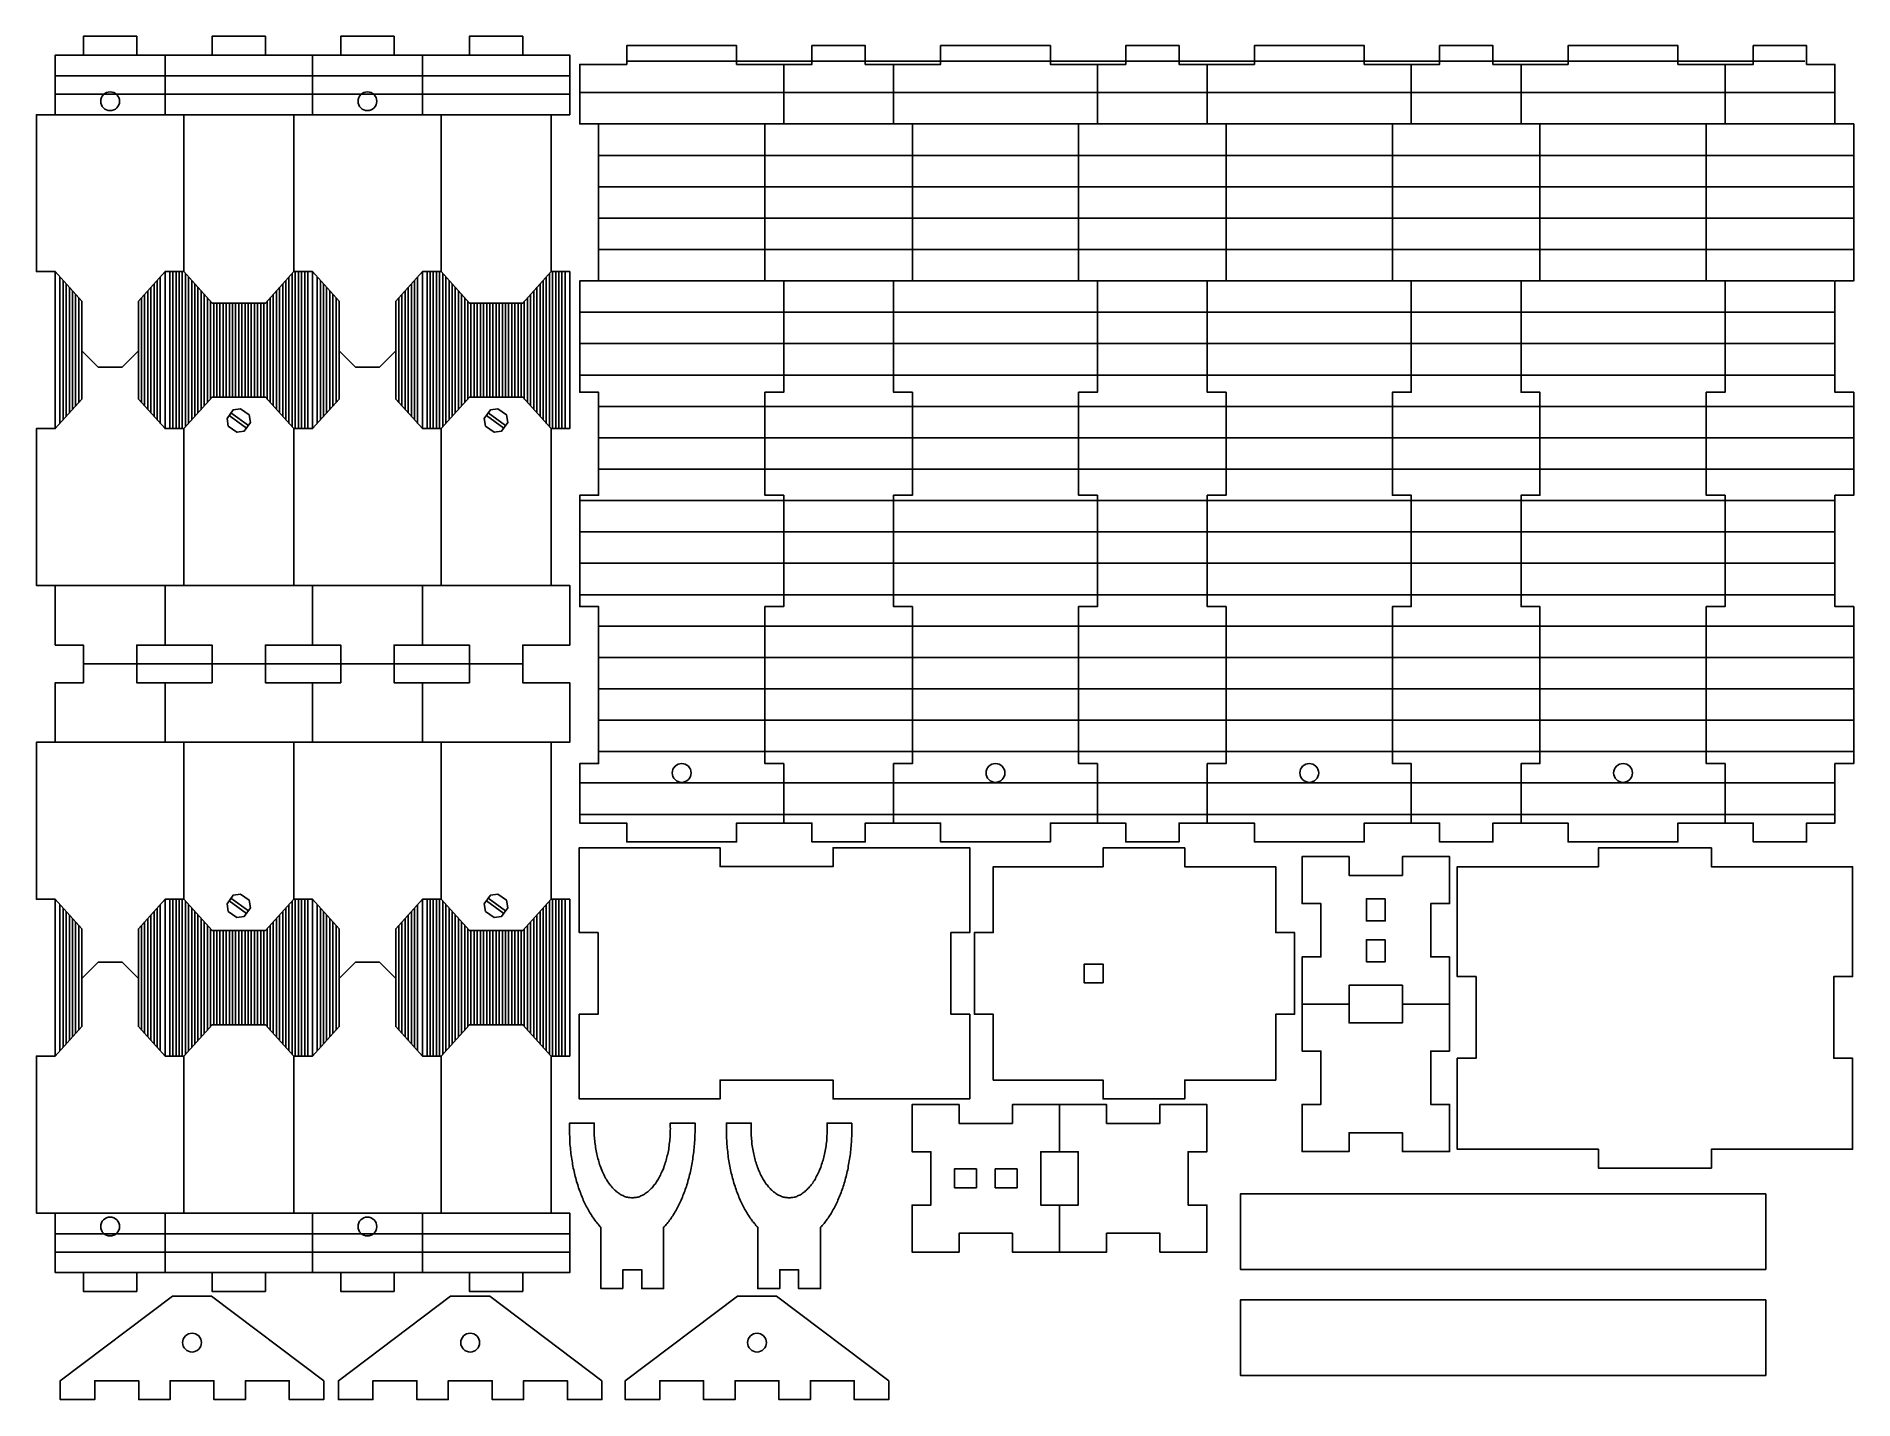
# Model space of a CAD drawing. Extents: x 20 to 1178, y 18 to 886.
import ezdxf

# ---------------------------------------------------------------- set-up
doc = ezdxf.new("R2010")
doc.units = 0
for name, color, linetype in [('CUT_FIRST', 105, 'CONTINUOUS'), ('CUT_LAST', 18, 'CONTINUOUS'), ('ENGRAVE', 30, 'CONTINUOUS')]:
    doc.layers.add(name, color=color, linetype=linetype)

msp = doc.modelspace()

# ---------------------------------------------------------------- linework, layer by layer
at = {"layer": 'CUT_FIRST'}
for points in [[(73.1, 845.1, 0.414214), (67.1, 851.1, 0.414214), (61.1, 845.1, 0.414214), (67.1, 839.1, 0.414214)], [(237.1, 845.1, 0.414214), (231.1, 851.1, 0.414214), (225.1, 845.1, 0.414214), (231.1, 839.1, 0.414214)], [(431.4, 411, 0.414214), (437.4, 417, 0.414214), (431.4, 423, 0.414214), (425.4, 417, 0.414214)], [(631.4, 411, 0.414214), (637.4, 417, 0.414214), (631.4, 423, 0.414214), (625.4, 417, 0.414214)], [(831.4, 411, 0.414214), (837.4, 417, 0.414214), (831.4, 423, 0.414214), (825.4, 417, 0.414214)], [(1031.4, 411, 0.414214), (1037.4, 417, 0.414214), (1031.4, 423, 0.414214), (1025.4, 417, 0.414214)], [(73.1, 127.9, -0.414214), (67.1, 121.9, -0.414214), (61.1, 127.9, -0.414214), (67.1, 133.9, -0.414214)], [(237.1, 127.9, -0.414214), (231.1, 121.9, -0.414214), (225.1, 127.9, -0.414214), (231.1, 133.9, -0.414214)], [(125.3, 53.9, 0.414214), (119.3, 59.9, 0.414214), (113.3, 53.9, 0.414214), (119.3, 47.9, 0.414214)], [(302.6, 53.9, 0.414214), (296.6, 59.9, 0.414214), (290.6, 53.9, 0.414214), (296.6, 47.9, 0.414214)], [(485.4, 53.9, 0.414214), (479.4, 59.9, 0.414214), (473.4, 53.9, 0.414214), (479.4, 47.9, 0.414214)]]:
    msp.add_lwpolyline(points, format="xyb", close=True, dxfattribs=at)
for points in [[(102.1, 498.5), (132.1, 498.5), (132.1, 486.5), (132.1, 474.5), (102.1, 474.5)], [(196.1, 498.5), (166.1, 498.5), (166.1, 486.5), (166.1, 474.5), (196.1, 474.5)], [(266.1, 498.5), (296.1, 498.5), (296.1, 486.5), (296.1, 474.5), (266.1, 474.5)], [(330.1, 486.5), (50.1, 486.5)]]:
    msp.add_lwpolyline(points, dxfattribs=at)
for points in [[(879.8, 336.8), (867.8, 336.8), (867.8, 322.7), (879.8, 322.7)], [(879.8, 310.7), (867.8, 310.7), (867.8, 296.7), (879.8, 296.7)], [(700, 283.2), (700, 295.2), (688, 295.2), (688, 283.2)], [(605.2, 152.6), (605.2, 164.6), (619.2, 164.6), (619.2, 152.6)], [(631.2, 152.6), (631.2, 164.6), (645.2, 164.6), (645.2, 152.6)]]:
    msp.add_lwpolyline(points, close=True, dxfattribs=at)
at = {"layer": 'CUT_LAST'}
for points in [[(102.1, 98.5), (84.1, 98.5), (84.1, 86.5), (50.1, 86.5), (50.1, 98.5), (32.1, 98.5), (32.1, 136.5), (20.1, 136.5), (20.1, 236.5), (32.1, 236.5), (32.1, 336.5), (20.1, 336.5), (20.1, 436.5), (32.1, 436.5), (32.1, 474.5), (50.1, 474.5), (50.1, 486.5), (50.1, 498.5), (32.1, 498.5), (32.1, 536.5), (20.1, 536.5), (20.1, 636.5), (32.1, 636.5), (32.1, 736.5), (20.1, 736.5), (20.1, 836.5), (32.1, 836.5), (32.1, 874.5), (50.1, 874.5), (50.1, 886.5), (84.1, 886.5), (84.1, 874.5), (102.1, 874.5), (132.1, 874.5), (132.1, 886.5), (166.1, 886.5), (166.1, 874.5), (196.1, 874.5), (214.1, 874.5), (214.1, 886.5), (248.1, 886.5), (248.1, 874.5), (266.1, 874.5), (296.1, 874.5), (296.1, 886.5), (330.1, 886.5), (330.1, 874.5), (360.1, 874.5), (360.1, 836.5), (348.1, 836.5), (348.1, 736.5), (360.1, 736.5), (360.1, 636.5), (348.1, 636.5), (348.1, 536.5), (360.1, 536.5), (360.1, 498.5), (330.1, 498.5), (330.1, 486.5), (330.1, 474.5), (360.1, 474.5), (360.1, 436.5), (348.1, 436.5), (348.1, 336.5), (360.1, 336.5), (360.1, 236.5), (348.1, 236.5), (348.1, 136.5), (360.1, 136.5), (360.1, 98.5), (330.1, 98.5), (330.1, 86.5), (296.1, 86.5), (296.1, 98.5), (266.1, 98.5), (248.1, 98.5), (248.1, 86.5), (214.1, 86.5), (214.1, 98.5), (196.1, 98.5), (166.1, 98.5), (166.1, 86.5), (132.1, 86.5), (132.1, 98.5)], [(766.4, 868.6), (796.4, 868.6), (796.4, 880.6), (810, 880.6), (856.4, 880.6), (866.4, 880.6), (866.4, 868.6), (896.4, 868.6), (914.4, 868.6), (914.4, 880.6), (948.4, 880.6), (948.4, 868.6), (966.4, 868.6), (996.4, 868.6), (996.4, 880.6), (1010, 880.6), (1056.4, 880.6), (1066.4, 880.6), (1066.4, 868.6), (1096.4, 868.6), (1114.4, 868.6), (1114.4, 880.6), (1148.4, 880.6), (1148.4, 868.6), (1166.4, 868.6), (1166.4, 830.6), (1178.4, 830.6), (1178.4, 730.6), (1166.4, 730.6), (1166.4, 695.1), (1166.4, 659.6), (1178.4, 659.6), (1178.4, 626.8), (1178.4, 594), (1166.4, 594), (1166.4, 558.5), (1166.4, 523), (1178.4, 523), (1178.4, 423), (1166.4, 423), (1166.4, 385), (1148.4, 385), (1148.4, 373), (1114.4, 373), (1114.4, 385), (1096.4, 385), (1066.4, 385), (1066.4, 373), (1056.4, 373), (1010, 373), (996.4, 373), (996.4, 385), (966.4, 385), (948.4, 385), (948.4, 373), (914.4, 373), (914.4, 385), (896.4, 385), (866.4, 385), (866.4, 373), (856.4, 373), (810, 373), (796.4, 373), (796.4, 385), (766.4, 385), (748.4, 385), (748.4, 373), (714.4, 373), (714.4, 385), (696.4, 385), (666.4, 385), (666.4, 373), (656.4, 373), (610, 373), (596.4, 373), (596.4, 385), (566.4, 385), (548.4, 385), (548.4, 373), (514.4, 373), (514.4, 385), (496.4, 385), (466.4, 385), (466.4, 373), (456.4, 373), (410, 373), (396.4, 373), (396.4, 385), (366.4, 385), (366.4, 423), (378.4, 423), (378.4, 523), (366.4, 523), (366.4, 558.5), (366.4, 594), (378.4, 594), (378.4, 626.8), (378.4, 659.6), (366.4, 659.6), (366.4, 695.1), (366.4, 730.6), (378.4, 730.6), (378.4, 830.6), (366.4, 830.6), (366.4, 868.6), (396.4, 868.6), (396.4, 880.6), (410, 880.6), (456.4, 880.6), (466.4, 880.6), (466.4, 868.6), (496.4, 868.6), (514.4, 868.6), (514.4, 880.6), (548.4, 880.6), (548.4, 868.6), (566.4, 868.6), (596.4, 868.6), (596.4, 880.6), (610, 880.6), (656.4, 880.6), (666.4, 880.6), (666.4, 868.6), (696.4, 868.6), (714.4, 868.6), (714.4, 880.6), (748.4, 880.6), (748.4, 868.6)], [(366.1, 263.2), (366.1, 209.2), (455.9, 209.2), (455.9, 221.2), (527.9, 221.2), (527.9, 209.2), (615, 209.2), (615, 263.2), (603, 263.2), (603, 315.2), (615, 315.2), (615, 369.3), (527.9, 369.3), (527.9, 357.3), (455.9, 357.3), (455.9, 369.3), (366.1, 369.3), (366.1, 315.2), (378.1, 315.2), (378.1, 263.2)], [(783.2, 221.2), (752, 221.2), (752, 209.2), (723.8, 209.2), (700, 209.2), (700, 221.2), (658.6, 221.2), (642, 221.2), (630, 221.2), (630, 263.2), (618, 263.2), (618, 315.2), (630, 315.2), (630, 315.2), (630, 323.2), (630, 357.2), (642, 357.2), (642, 357.2), (658.6, 357.2), (700, 357.2), (700, 369.2), (723.8, 369.2), (752, 369.2), (752, 357.2), (783.2, 357.2), (810, 357.2), (810, 315.2), (822, 315.2), (822, 263.2), (810, 263.2), (810, 221.2)], [(925.7, 204), (925.7, 235.2), (937.7, 235.2), (937.7, 263.4), (937.7, 287.2), (925.7, 287.2), (925.7, 328.6), (925.7, 357.2), (1015.7, 357.2), (1015.7, 369.2), (1087.7, 369.2), (1087.7, 357.2), (1177.7, 357.2), (1177.7, 328.6), (1177.7, 287.2), (1165.7, 287.2), (1165.7, 263.4), (1165.7, 235.2), (1177.7, 235.2), (1177.7, 204), (1177.7, 177.2), (1087.7, 177.2), (1087.7, 165.2), (1015.7, 165.2), (1015.7, 177.2), (925.7, 177.2)], [(871.1, 257.7), (856.8, 257.7), (856.8, 269.7), (826.8, 269.7), (826.8, 239.7), (838.8, 239.7), (838.8, 223.7), (838.8, 218), (838.8, 205.7), (826.8, 205.7), (826.8, 175.7), (856.8, 175.7), (856.8, 187.7), (871.1, 187.7), (881.8, 187.7), (890.8, 187.7), (890.8, 175.7), (920.8, 175.7), (920.8, 205.7), (908.8, 205.7), (908.8, 218), (908.8, 223.7), (908.8, 239.7), (920.8, 239.7), (920.8, 269.7), (890.8, 269.7), (890.8, 257.7), (881.8, 257.7)], [(684.2, 161.2), (684.2, 175.6), (672.2, 175.6), (672.2, 205.6), (702.2, 205.6), (702.2, 193.6), (718.2, 193.6), (723.9, 193.6), (736.2, 193.6), (736.2, 205.6), (766.2, 205.6), (766.2, 175.6), (754.2, 175.6), (754.2, 161.2), (754.2, 150.5), (754.2, 141.6), (766.2, 141.6), (766.2, 111.6), (736.2, 111.6), (736.2, 123.6), (723.9, 123.6), (718.2, 123.6), (702.2, 123.6), (702.2, 111.6), (672.2, 111.6), (672.2, 141.6), (684.2, 141.6), (684.2, 150.5)], [(393.9, 88.4), (393.9, 100.4), (405.9, 100.4), (405.9, 88.4), (419.9, 88.4), (419.9, 127.4), (420.4, 128), (421, 128.6), (421.5, 129.2), (422.1, 129.9), (422.6, 130.5), (423.1, 131.2), (423.7, 131.9), (424.2, 132.6), (424.7, 133.3), (425.2, 134.1), (425.7, 134.8), (426.2, 135.6), (426.6, 136.3), (427.1, 137.1), (427.6, 137.9), (428, 138.7), (428.5, 139.6), (428.9, 140.4), (429.4, 141.3), (429.8, 142.1), (430.2, 143), (430.7, 143.9), (431.1, 144.8), (431.5, 145.7), (431.9, 146.7), (432.2, 147.6), (432.6, 148.6), (433, 149.5), (433.3, 150.5), (433.7, 151.5), (434, 152.5), (434.4, 153.5), (434.7, 154.5), (435, 155.5), (435.3, 156.6), (435.6, 157.6), (435.9, 158.7), (436.2, 159.7), (436.4, 160.8), (436.7, 161.9), (437, 163), (437.2, 164.1), (437.4, 165.2), (437.6, 166.3), (437.9, 167.4), (438.1, 168.6), (438.3, 169.7), (438.4, 170.9), (438.6, 172), (438.8, 173.2), (438.9, 174.4), (439.1, 175.6), (439.2, 176.8), (439.3, 178), (439.4, 179.2), (439.5, 180.4), (439.6, 181.6), (439.7, 182.8), (439.7, 184), (439.8, 185.3), (439.8, 186.5), (439.9, 187.8), (439.9, 189), (439.9, 190.3), (439.9, 192.1), (439.9, 193.8), (424.1, 193.8), (424.1, 193), (424.1, 192.1), (424.1, 191.2), (424.2, 190.3), (424.1, 189.1), (424.1, 188), (424.1, 186.9), (424, 185.8), (424, 184.7), (423.9, 183.6), (423.8, 182.5), (423.7, 181.4), (423.5, 180.3), (423.4, 179.3), (423.2, 178.2), (423.1, 177.2), (422.9, 176.2), (422.7, 175.1), (422.5, 174.1), (422.2, 173.1), (422, 172.2), (421.8, 171.2), (421.5, 170.2), (421.2, 169.3), (420.9, 168.4), (420.6, 167.4), (420.3, 166.5), (420, 165.6), (419.7, 164.8), (419.3, 163.9), (419, 163.1), (418.6, 162.3), (418.2, 161.5), (417.8, 160.7), (417.4, 159.9), (417, 159.1), (416.6, 158.4), (416.2, 157.7), (415.8, 157), (415.3, 156.3), (414.9, 155.6), (414.4, 155), (413.9, 154.4), (413.5, 153.8), (413, 153.2), (412.5, 152.6), (412, 152.1), (411.4, 151.5), (410.9, 151), (410.4, 150.6), (409.9, 150.1), (409.3, 149.7), (408.8, 149.3), (408.2, 148.9), (407.7, 148.5), (407.1, 148.2), (406.5, 147.9), (405.9, 147.6), (405.4, 147.4), (404.8, 147.1), (404.2, 146.9), (403.6, 146.7), (403, 146.6), (402.4, 146.5), (401.7, 146.4), (401.1, 146.3), (400.5, 146.2), (399.9, 146.2), (399.3, 146.2), (398.6, 146.3), (398, 146.4), (397.4, 146.5), (396.8, 146.6), (396.2, 146.7), (395.6, 146.9), (395, 147.1), (394.4, 147.4), (393.8, 147.6), (393.2, 147.9), (392.7, 148.2), (392.1, 148.5), (391.5, 148.9), (391, 149.3), (390.4, 149.7), (389.9, 150.1), (389.4, 150.6), (388.8, 151), (388.3, 151.5), (387.8, 152.1), (387.3, 152.6), (386.8, 153.2), (386.3, 153.8), (385.8, 154.4), (385.4, 155), (384.9, 155.6), (384.4, 156.3), (384, 157), (383.6, 157.7), (383.1, 158.4), (382.7, 159.1), (382.3, 159.9), (381.9, 160.7), (381.5, 161.5), (381.1, 162.3), (380.8, 163.1), (380.4, 163.9), (380.1, 164.8), (379.8, 165.6), (379.4, 166.5), (379.1, 167.4), (378.8, 168.4), (378.5, 169.3), (378.3, 170.2), (378, 171.2), (377.8, 172.2), (377.5, 173.1), (377.3, 174.1), (377.1, 175.1), (376.9, 176.2), (376.7, 177.2), (376.5, 178.2), (376.4, 179.3), (376.2, 180.3), (376.1, 181.4), (376, 182.5), (375.9, 183.6), (375.8, 184.7), (375.7, 185.8), (375.7, 186.9), (375.6, 188), (375.6, 189.1), (375.6, 190.3), (375.6, 191.2), (375.6, 192.1), (375.7, 193), (375.7, 193.8), (359.9, 193.8), (359.9, 192.1), (359.9, 190.3), (359.9, 189), (359.9, 187.8), (359.9, 186.5), (360, 185.3), (360, 184), (360.1, 182.8), (360.2, 181.6), (360.2, 180.4), (360.3, 179.2), (360.5, 178), (360.6, 176.8), (360.7, 175.6), (360.8, 174.4), (361, 173.2), (361.2, 172.1), (361.3, 170.9), (361.5, 169.7), (361.7, 168.6), (361.9, 167.5), (362.1, 166.3), (362.3, 165.2), (362.6, 164.1), (362.8, 163), (363.1, 161.9), (363.3, 160.8), (363.6, 159.7), (363.9, 158.7), (364.1, 157.6), (364.4, 156.6), (364.8, 155.5), (365.1, 154.5), (365.4, 153.5), (365.7, 152.5), (366.1, 151.5), (366.4, 150.5), (366.8, 149.5), (367.1, 148.6), (367.5, 147.6), (367.9, 146.7), (368.3, 145.7), (368.7, 144.8), (369.1, 143.9), (369.5, 143), (369.9, 142.1), (370.4, 141.3), (370.8, 140.4), (371.3, 139.6), (371.7, 138.8), (372.2, 137.9), (372.6, 137.1), (373.1, 136.4), (373.6, 135.6), (374.1, 134.8), (374.6, 134.1), (375.1, 133.3), (375.6, 132.6), (376.1, 131.9), (376.6, 131.2), (377.1, 130.6), (377.7, 129.9), (378.2, 129.3), (378.8, 128.6), (379.3, 128), (379.9, 127.4), (379.9, 88.4)], [(539.8, 193.8), (539.9, 192.1), (539.9, 190.3), (539.9, 189), (539.8, 187.8), (539.8, 186.5), (539.8, 185.3), (539.7, 184), (539.7, 182.8), (539.6, 181.6), (539.5, 180.4), (539.4, 179.2), (539.3, 178), (539.2, 176.8), (539, 175.6), (538.9, 174.4), (538.8, 173.2), (538.6, 172), (538.4, 170.9), (538.2, 169.7), (538, 168.6), (537.8, 167.4), (537.6, 166.3), (537.4, 165.2), (537.2, 164.1), (536.9, 163), (536.7, 161.9), (536.4, 160.8), (536.2, 159.7), (535.9, 158.7), (535.6, 157.6), (535.3, 156.6), (535, 155.5), (534.7, 154.5), (534.3, 153.5), (534, 152.5), (533.7, 151.5), (533.3, 150.5), (533, 149.5), (532.6, 148.6), (532.2, 147.6), (531.8, 146.7), (531.4, 145.7), (531, 144.8), (530.6, 143.9), (530.2, 143), (529.8, 142.1), (529.4, 141.3), (528.9, 140.4), (528.5, 139.6), (528, 138.7), (527.6, 137.9), (527.1, 137.1), (526.6, 136.3), (526.2, 135.6), (525.7, 134.8), (525.2, 134.1), (524.7, 133.3), (524.2, 132.6), (523.6, 131.9), (523.1, 131.2), (522.6, 130.5), (522.1, 129.9), (521.5, 129.2), (521, 128.6), (520.4, 128), (519.9, 127.4), (519.9, 88.4), (505.9, 88.4), (505.9, 100.4), (493.9, 100.4), (493.9, 88.4), (479.9, 88.4), (479.9, 127.4), (479.3, 128), (478.7, 128.6), (478.2, 129.3), (477.7, 129.9), (477.1, 130.6), (476.6, 131.2), (476.1, 131.9), (475.6, 132.6), (475.1, 133.3), (474.6, 134.1), (474.1, 134.8), (473.6, 135.6), (473.1, 136.4), (472.6, 137.1), (472.2, 137.9), (471.7, 138.8), (471.2, 139.6), (470.8, 140.4), (470.4, 141.3), (469.9, 142.1), (469.5, 143), (469.1, 143.9), (468.7, 144.8), (468.3, 145.7), (467.9, 146.7), (467.5, 147.6), (467.1, 148.6), (466.8, 149.5), (466.4, 150.5), (466.1, 151.5), (465.7, 152.5), (465.4, 153.5), (465.1, 154.5), (464.7, 155.5), (464.4, 156.6), (464.1, 157.6), (463.8, 158.7), (463.6, 159.7), (463.3, 160.8), (463, 161.9), (462.8, 163), (462.5, 164.1), (462.3, 165.2), (462.1, 166.3), (461.9, 167.5), (461.7, 168.6), (461.5, 169.7), (461.3, 170.9), (461.1, 172.1), (461, 173.2), (460.8, 174.4), (460.7, 175.6), (460.6, 176.8), (460.4, 178), (460.3, 179.2), (460.2, 180.4), (460.1, 181.6), (460.1, 182.8), (460, 184), (460, 185.3), (459.9, 186.5), (459.9, 187.8), (459.9, 189), (459.9, 190.3), (459.9, 192.1), (459.9, 193.8), (475.7, 193.8), (475.6, 193), (475.6, 192.1), (475.6, 191.2), (475.6, 190.3), (475.6, 189.1), (475.6, 188), (475.7, 186.9), (475.7, 185.8), (475.8, 184.7), (475.9, 183.6), (476, 182.5), (476.1, 181.4), (476.2, 180.3), (476.4, 179.3), (476.5, 178.2), (476.7, 177.2), (476.9, 176.2), (477.1, 175.1), (477.3, 174.1), (477.5, 173.1), (477.7, 172.2), (478, 171.2), (478.2, 170.2), (478.5, 169.3), (478.8, 168.4), (479.1, 167.4), (479.4, 166.5), (479.7, 165.6), (480.1, 164.8), (480.4, 163.9), (480.8, 163.1), (481.1, 162.3), (481.5, 161.5), (481.9, 160.7), (482.3, 159.9), (482.7, 159.1), (483.1, 158.4), (483.5, 157.7), (484, 157), (484.4, 156.3), (484.9, 155.6), (485.3, 155), (485.8, 154.4), (486.3, 153.8), (486.8, 153.2), (487.3, 152.6), (487.8, 152.1), (488.3, 151.5), (488.8, 151), (489.3, 150.6), (489.9, 150.1), (490.4, 149.7), (491, 149.3), (491.5, 148.9), (492.1, 148.5), (492.6, 148.2), (493.2, 147.9), (493.8, 147.6), (494.4, 147.4), (495, 147.1), (495.6, 146.9), (496.2, 146.7), (496.8, 146.6), (497.4, 146.5), (498, 146.4), (498.6, 146.3), (499.2, 146.2), (499.9, 146.2), (500.5, 146.2), (501.1, 146.3), (501.7, 146.4), (502.3, 146.5), (503, 146.6), (503.6, 146.7), (504.2, 146.9), (504.8, 147.1), (505.3, 147.4), (505.9, 147.6), (506.5, 147.9), (507.1, 148.2), (507.7, 148.5), (508.2, 148.9), (508.8, 149.3), (509.3, 149.7), (509.9, 150.1), (510.4, 150.6), (510.9, 151), (511.4, 151.5), (511.9, 152.1), (512.5, 152.6), (512.9, 153.2), (513.4, 153.8), (513.9, 154.4), (514.4, 155), (514.9, 155.6), (515.3, 156.3), (515.8, 157), (516.2, 157.7), (516.6, 158.4), (517, 159.1), (517.4, 159.9), (517.8, 160.7), (518.2, 161.5), (518.6, 162.3), (519, 163.1), (519.3, 163.9), (519.7, 164.8), (520, 165.6), (520.3, 166.5), (520.6, 167.4), (520.9, 168.4), (521.2, 169.3), (521.5, 170.2), (521.7, 171.2), (522, 172.2), (522.2, 173.1), (522.5, 174.1), (522.7, 175.1), (522.9, 176.2), (523, 177.2), (523.2, 178.2), (523.4, 179.3), (523.5, 180.3), (523.6, 181.4), (523.8, 182.5), (523.9, 183.6), (523.9, 184.7), (524, 185.8), (524.1, 186.9), (524.1, 188), (524.1, 189.1), (524.1, 190.3), (524.1, 191.2), (524.1, 192.1), (524.1, 193), (524.1, 193.8)], [(1122.3, 148.7), (787.5, 148.7), (787.5, 100.6), (1122.3, 100.6)], [(203.3, 29.6), (203.3, 17.6), (181.3, 17.6), (181.3, 29.6), (153.3, 29.6), (153.3, 17.6), (133.3, 17.6), (133.3, 29.6), (105.3, 29.6), (105.3, 17.6), (85.3, 17.6), (85.3, 29.6), (57.3, 29.6), (57.3, 17.6), (35.3, 17.6), (35.3, 29.6), (106.8, 83.5), (131.8, 83.5)], [(380.6, 29.6), (380.6, 17.6), (358.6, 17.6), (358.6, 29.6), (330.6, 29.6), (330.6, 17.6), (310.6, 17.6), (310.6, 29.6), (282.6, 29.6), (282.6, 17.6), (262.6, 17.6), (262.6, 29.6), (234.6, 29.6), (234.6, 17.6), (212.6, 17.6), (212.6, 29.6), (284.1, 83.5), (309.1, 83.5)], [(563.4, 29.6), (563.4, 17.6), (541.4, 17.6), (541.4, 29.6), (513.4, 29.6), (513.4, 17.6), (493.4, 17.6), (493.4, 29.6), (465.4, 29.6), (465.4, 17.6), (445.4, 17.6), (445.4, 29.6), (417.4, 29.6), (417.4, 17.6), (395.4, 17.6), (395.4, 29.6), (466.9, 83.5), (491.9, 83.5)], [(1122.3, 33), (1122.3, 81.1), (787.5, 81.1), (787.5, 33)]]:
    msp.add_lwpolyline(points, close=True, dxfattribs=at)
for points in [[(102.1, 98.5), (102.1, 136.5), (114.1, 136.5), (114.1, 236.5), (102.1, 236.5), (102.1, 336.5), (114.1, 336.5), (114.1, 436.5), (102.1, 436.5), (102.1, 474.5), (84.1, 474.5), (84.1, 486.5), (84.1, 498.5), (102.1, 498.5), (102.1, 536.5), (114.1, 536.5), (114.1, 636.5), (102.1, 636.5), (102.1, 736.5), (114.1, 736.5), (114.1, 836.5), (102.1, 836.5), (102.1, 874.5)], [(196.1, 874.5), (196.1, 836.5), (184.1, 836.5), (184.1, 736.5), (196.1, 736.5), (196.1, 636.5), (184.1, 636.5), (184.1, 536.5), (196.1, 536.5), (196.1, 498.5), (214.1, 498.5), (214.1, 486.5), (214.1, 474.5), (196.1, 474.5), (196.1, 436.5), (184.1, 436.5), (184.1, 336.5), (196.1, 336.5), (196.1, 236.5), (184.1, 236.5), (184.1, 136.5), (196.1, 136.5), (196.1, 98.5)], [(266.1, 98.5), (266.1, 136.5), (278.1, 136.5), (278.1, 236.5), (266.1, 236.5), (266.1, 336.5), (278.1, 336.5), (278.1, 436.5), (266.1, 436.5), (266.1, 474.5), (248.1, 474.5), (248.1, 486.5), (248.1, 498.5), (266.1, 498.5), (266.1, 536.5), (278.1, 536.5), (278.1, 636.5), (266.1, 636.5), (266.1, 736.5), (278.1, 736.5), (278.1, 836.5), (266.1, 836.5), (266.1, 874.5)], [(496.4, 868.6), (496.4, 830.6), (484.4, 830.6), (484.4, 730.6), (496.4, 730.6), (496.4, 695.1), (496.4, 659.6), (484.4, 659.6), (484.4, 626.8), (484.4, 594), (496.4, 594), (496.4, 558.5), (496.4, 523), (484.4, 523), (484.4, 423), (496.4, 423), (496.4, 385)], [(566.4, 868.6), (566.4, 830.6), (578.4, 830.6), (578.4, 730.6), (566.4, 730.6), (566.4, 695.1), (566.4, 659.6), (578.4, 659.6), (578.4, 626.8), (578.4, 594), (566.4, 594), (566.4, 558.5), (566.4, 523), (578.4, 523), (578.4, 423), (566.4, 423), (566.4, 385)], [(696.4, 868.6), (696.4, 830.6), (684.4, 830.6), (684.4, 730.6), (696.4, 730.6), (696.4, 695.1), (696.4, 659.6), (684.4, 659.6), (684.4, 626.8), (684.4, 594), (696.4, 594), (696.4, 558.5), (696.4, 523), (684.4, 523), (684.4, 423), (696.4, 423), (696.4, 385)], [(766.4, 385), (766.4, 423), (778.4, 423), (778.4, 523), (766.4, 523), (766.4, 558.5), (766.4, 594), (778.4, 594), (778.4, 626.8), (778.4, 659.6), (766.4, 659.6), (766.4, 695.1), (766.4, 730.6), (778.4, 730.6), (778.4, 830.6), (766.4, 830.6), (766.4, 868.6)], [(896.4, 868.6), (896.4, 830.6), (884.4, 830.6), (884.4, 730.6), (896.4, 730.6), (896.4, 695.1), (896.4, 659.6), (884.4, 659.6), (884.4, 626.8), (884.4, 594), (896.4, 594), (896.4, 558.5), (896.4, 523), (884.4, 523), (884.4, 423), (896.4, 423), (896.4, 385)], [(966.4, 868.6), (966.4, 830.6), (978.4, 830.6), (978.4, 730.6), (966.4, 730.6), (966.4, 695.1), (966.4, 659.6), (978.4, 659.6), (978.4, 626.8), (978.4, 594), (966.4, 594), (966.4, 558.5), (966.4, 523), (978.4, 523), (978.4, 423), (966.4, 423), (966.4, 385)], [(1096.4, 868.6), (1096.4, 830.6), (1084.4, 830.6), (1084.4, 730.6), (1096.4, 730.6), (1096.4, 695.1), (1096.4, 659.6), (1084.4, 659.6), (1084.4, 626.8), (1084.4, 594), (1096.4, 594), (1096.4, 558.5), (1096.4, 523), (1084.4, 523), (1084.4, 423), (1096.4, 423), (1096.4, 385)], [(920.8, 269.7), (920.8, 299.7), (908.8, 299.7), (908.8, 312), (908.8, 317.7), (908.8, 333.7), (920.8, 333.7), (920.8, 363.7), (890.8, 363.7), (890.8, 351.7), (881.9, 351.7), (871.2, 351.7), (856.8, 351.7), (856.8, 363.7), (826.8, 363.7), (826.8, 333.7), (838.8, 333.7), (838.8, 317.7), (838.8, 312), (838.8, 299.7), (826.8, 299.7), (826.8, 269.7)], [(890.8, 269.7), (890.8, 281.7), (881.9, 281.7), (871.2, 281.7), (856.8, 281.7), (856.8, 269.7)], [(672.2, 205.6), (642.2, 205.6), (642.2, 193.6), (629.9, 193.6), (624.2, 193.6), (608.2, 193.6), (608.2, 205.6), (578.2, 205.6), (578.2, 175.6), (590.2, 175.6), (590.2, 161.2), (590.2, 150.5), (590.2, 141.6), (578.2, 141.6), (578.2, 111.6), (608.2, 111.6), (608.2, 123.6), (624.2, 123.6), (629.9, 123.6), (642.2, 123.6), (642.2, 111.6), (672.2, 111.6)], [(672.2, 141.6), (660.2, 141.6), (660.2, 150.5), (660.2, 161.2), (660.2, 175.6), (672.2, 175.6)]]:
    msp.add_lwpolyline(points, dxfattribs=at)
at = {"layer": 'ENGRAVE'}
for points in [[(50.1, 874.5), (330.1, 874.5)], [(396.4, 870.6), (1147.3, 870.6)], [(32.1, 861.3), (360.1, 861.3)], [(32.1, 849.6), (360.1, 849.6)], [(366.4, 850.6), (1165.9, 850.6)], [(32.1, 836.5), (348.1, 836.5)], [(378.4, 830.6), (1178.4, 830.6)], [(378.4, 810.6), (1178.4, 810.6)], [(378.4, 790.6), (1178.4, 790.6)], [(378.4, 770.6), (1178.4, 770.6)], [(378.4, 750.6), (1178.4, 750.6)], [(32.1, 736.5), (49.1, 717.6), (49.1, 655.3), (32.1, 636.5)], [(35.1, 733.1), (35.1, 639.8)], [(37.1, 642), (37.1, 730.9)], [(102.1, 736.5), (85.1, 717.6), (85.1, 655.3), (102.1, 636.5)], [(97.1, 642), (97.1, 730.9)], [(99.1, 733.1), (99.1, 639.8)], [(105.1, 736.5), (105.1, 636.5)], [(107.1, 736.5), (107.1, 636.5)], [(109.1, 736.5), (109.1, 636.5)], [(111.1, 736.5), (111.1, 636.5)], [(113.1, 736.5), (113.1, 636.5)], [(114.1, 736.5), (132.1, 716.5), (166.1, 716.5), (184.1, 736.5)], [(115.1, 735.3), (115.1, 637.6)], [(117.1, 733.1), (117.1, 639.8)], [(119.1, 642), (119.1, 730.9)], [(179.1, 642), (179.1, 730.9)], [(181.1, 733.1), (181.1, 639.8)], [(183.1, 637.6), (183.1, 735.3)], [(185.1, 736.5), (185.1, 636.5)], [(187.1, 636.5), (187.1, 736.5)], [(189.1, 636.5), (189.1, 736.5)], [(191.1, 636.5), (191.1, 736.5)], [(193.1, 636.5), (193.1, 736.5)], [(196.1, 736.5), (213.1, 717.6), (213.1, 655.3), (196.1, 636.5)], [(199.1, 733.1), (199.1, 639.8)], [(201.1, 642), (201.1, 730.9)], [(266.1, 736.5), (249.1, 717.6), (249.1, 655.3), (266.1, 636.5)], [(261.1, 642), (261.1, 730.9)], [(263.1, 733.1), (263.1, 639.8)], [(269.1, 736.5), (269.1, 636.5)], [(271.1, 736.5), (271.1, 636.5)], [(273.1, 736.5), (273.1, 636.5)], [(275.1, 736.5), (275.1, 636.5)], [(277.1, 736.5), (277.1, 636.5)], [(278.1, 736.5), (296.1, 716.5), (330.1, 716.5), (348.1, 736.5)], [(279.1, 735.3), (279.1, 637.6)], [(281.1, 733.1), (281.1, 639.8)], [(283.1, 642), (283.1, 730.9)], [(343.1, 642), (343.1, 730.9)], [(345.1, 733.1), (345.1, 639.8)], [(347.1, 637.6), (347.1, 735.3)], [(349.1, 736.5), (349.1, 636.5)], [(351.1, 636.5), (351.1, 736.5)], [(353.1, 636.5), (353.1, 736.5)], [(355.1, 636.5), (355.1, 736.5)], [(357.1, 636.5), (357.1, 736.5)], [(366.4, 730.6), (1165.9, 730.6)], [(39.1, 728.7), (39.1, 644.2)], [(41.1, 646.5), (41.1, 726.5)], [(43.1, 724.2), (43.1, 648.7)], [(45.1, 650.9), (45.1, 722)], [(47.1, 719.8), (47.1, 653.1)], [(87.1, 719.8), (87.1, 653.1)], [(89.1, 650.9), (89.1, 722)], [(91.1, 724.2), (91.1, 648.7)], [(93.1, 646.5), (93.1, 726.5)], [(95.1, 728.7), (95.1, 644.2)], [(121.1, 728.7), (121.1, 644.2)], [(123.1, 646.5), (123.1, 726.5)], [(125.1, 724.2), (125.1, 648.7)], [(127.1, 650.9), (127.1, 722)], [(129.1, 719.8), (129.1, 653.1)], [(169.1, 719.8), (169.1, 653.1)], [(171.1, 650.9), (171.1, 722)], [(173.1, 724.2), (173.1, 648.7)], [(175.1, 646.5), (175.1, 726.5)], [(177.1, 728.7), (177.1, 644.2)], [(203.1, 728.7), (203.1, 644.2)], [(205.1, 646.5), (205.1, 726.5)], [(207.1, 724.2), (207.1, 648.7)], [(209.1, 650.9), (209.1, 722)], [(211.1, 719.8), (211.1, 653.1)], [(251.1, 719.8), (251.1, 653.1)], [(253.1, 650.9), (253.1, 722)], [(255.1, 724.2), (255.1, 648.7)], [(257.1, 646.5), (257.1, 726.5)], [(259.1, 728.7), (259.1, 644.2)], [(285.1, 728.7), (285.1, 644.2)], [(287.1, 646.5), (287.1, 726.5)], [(289.1, 724.2), (289.1, 648.7)], [(291.1, 650.9), (291.1, 722)], [(293.1, 719.8), (293.1, 653.1)], [(333.1, 719.8), (333.1, 653.1)], [(335.1, 650.9), (335.1, 722)], [(337.1, 724.2), (337.1, 648.7)], [(339.1, 646.5), (339.1, 726.5)], [(341.1, 728.7), (341.1, 644.2)], [(131.1, 655.3), (131.1, 717.6)], [(133.1, 716.5), (133.1, 656.5)], [(135.1, 656.5), (135.1, 716.5)], [(137.1, 656.5), (137.1, 716.5)], [(139.1, 656.5), (139.1, 716.5)], [(141.1, 656.5), (141.1, 716.5)], [(143.1, 656.5), (143.1, 716.5)], [(145.1, 656.5), (145.1, 716.5)], [(147.1, 656.5), (147.1, 716.5)], [(149.1, 656.5), (149.1, 716.5)], [(151.1, 656.5), (151.1, 716.5)], [(153.1, 656.5), (153.1, 716.5)], [(155.1, 656.5), (155.1, 716.5)], [(157.1, 656.5), (157.1, 716.5)], [(159.1, 656.5), (159.1, 716.5)], [(161.1, 656.5), (161.1, 716.5)], [(163.1, 656.5), (163.1, 716.5)], [(165.1, 656.5), (165.1, 716.5)], [(167.1, 655.3), (167.1, 717.6)], [(295.1, 655.3), (295.1, 717.6)], [(297.1, 716.5), (297.1, 656.5)], [(299.1, 656.5), (299.1, 716.5)], [(301.1, 656.5), (301.1, 716.5)], [(303.1, 656.5), (303.1, 716.5)], [(305.1, 656.5), (305.1, 716.5)], [(307.1, 656.5), (307.1, 716.5)], [(309.1, 656.5), (309.1, 716.5)], [(311.1, 656.5), (311.1, 716.5)], [(313.1, 656.5), (313.1, 716.5)], [(315.1, 656.5), (315.1, 716.5)], [(317.1, 656.5), (317.1, 716.5)], [(319.1, 656.5), (319.1, 716.5)], [(321.1, 656.5), (321.1, 716.5)], [(323.1, 656.5), (323.1, 716.5)], [(325.1, 656.5), (325.1, 716.5)], [(327.1, 656.5), (327.1, 716.5)], [(329.1, 656.5), (329.1, 716.5)], [(331.1, 655.3), (331.1, 717.6)], [(366.4, 710.6), (1165.9, 710.6)], [(49.1, 686), (59.5, 675.6), (74.7, 675.6), (85.1, 686)], [(213.1, 686), (223.5, 675.6), (238.7, 675.6), (249.1, 686)], [(366.4, 690.6), (1165.9, 690.6)], [(366.4, 670.6), (1165.9, 670.6)], [(184.1, 636.5), (166.1, 656.5), (132.1, 656.5), (114.1, 636.5)], [(348.1, 636.5), (330.1, 656.5), (296.1, 656.5), (278.1, 636.5)], [(378.4, 650.6), (1178.4, 650.6)], [(154, 636.8), (143, 644.8)], [(155.2, 638.5), (144.1, 646.4)], [(318, 636.8), (307, 644.8)], [(319.2, 638.5), (308.1, 646.4)], [(378.4, 630.6), (1178.4, 630.6)], [(378.4, 610.6), (1178.4, 610.6)], [(366.4, 590.6), (1165.9, 590.6)], [(366.4, 570.6), (1165.9, 570.6)], [(366.4, 550.6), (1165.9, 550.6)], [(32.1, 536.5), (348.1, 536.5)], [(366.4, 530.6), (1165.9, 530.6)], [(378.4, 510.6), (1178.4, 510.6)], [(378.4, 490.6), (1178.4, 490.6)], [(378.4, 470.6), (1178.4, 470.6)], [(378.4, 450.6), (1178.4, 450.6)], [(32.1, 436.5), (348.1, 436.5)], [(378.4, 430.6), (1178.4, 430.6)], [(366.4, 410.6), (1165.9, 410.6)], [(1166.4, 390.6), (366.4, 390.6)], [(32.1, 336.5), (49.1, 317.6), (49.1, 255.3), (32.1, 236.5)], [(102.1, 336.5), (85.1, 317.6), (85.1, 255.3), (102.1, 236.5)], [(105.1, 336.5), (105.1, 236.5)], [(107.1, 336.5), (107.1, 236.5)], [(109.1, 336.5), (109.1, 236.5)], [(111.1, 336.5), (111.1, 236.5)], [(113.1, 336.5), (113.1, 236.5)], [(114.1, 336.5), (132.1, 316.5), (166.1, 316.5), (184.1, 336.5)], [(155.2, 329.1), (144.1, 337.1)], [(185.1, 336.5), (185.1, 236.5)], [(187.1, 236.5), (187.1, 336.5)], [(189.1, 236.5), (189.1, 336.5)], [(191.1, 236.5), (191.1, 336.5)], [(193.1, 236.5), (193.1, 336.5)], [(196.1, 336.5), (213.1, 317.6), (213.1, 255.3), (196.1, 236.5)], [(266.1, 336.5), (249.1, 317.6), (249.1, 255.3), (266.1, 236.5)], [(269.1, 336.5), (269.1, 236.5)], [(271.1, 336.5), (271.1, 236.5)], [(273.1, 336.5), (273.1, 236.5)], [(275.1, 336.5), (275.1, 236.5)], [(277.1, 336.5), (277.1, 236.5)], [(278.1, 336.5), (296.1, 316.5), (330.1, 316.5), (348.1, 336.5)], [(319.2, 329.1), (308.1, 337.1)], [(349.1, 336.5), (349.1, 236.5)], [(351.1, 236.5), (351.1, 336.5)], [(353.1, 236.5), (353.1, 336.5)], [(355.1, 236.5), (355.1, 336.5)], [(357.1, 236.5), (357.1, 336.5)], [(35.1, 333.1), (35.1, 239.8)], [(37.1, 242), (37.1, 330.9)], [(39.1, 328.7), (39.1, 244.2)], [(41.1, 246.5), (41.1, 326.5)], [(93.1, 246.5), (93.1, 326.5)], [(95.1, 328.7), (95.1, 244.2)], [(97.1, 242), (97.1, 330.9)], [(99.1, 333.1), (99.1, 239.8)], [(115.1, 335.3), (115.1, 237.6)], [(117.1, 333.1), (117.1, 239.8)], [(119.1, 242), (119.1, 330.9)], [(121.1, 328.7), (121.1, 244.2)], [(123.1, 246.5), (123.1, 326.5)], [(154, 327.5), (143, 335.4)], [(175.1, 246.5), (175.1, 326.5)], [(177.1, 328.7), (177.1, 244.2)], [(179.1, 242), (179.1, 330.9)], [(181.1, 333.1), (181.1, 239.8)], [(183.1, 237.6), (183.1, 335.3)], [(199.1, 333.1), (199.1, 239.8)], [(201.1, 242), (201.1, 330.9)], [(203.1, 328.7), (203.1, 244.2)], [(205.1, 246.5), (205.1, 326.5)], [(257.1, 246.5), (257.1, 326.5)], [(259.1, 328.7), (259.1, 244.2)], [(261.1, 242), (261.1, 330.9)], [(263.1, 333.1), (263.1, 239.8)], [(279.1, 335.3), (279.1, 237.6)], [(281.1, 333.1), (281.1, 239.8)], [(283.1, 242), (283.1, 330.9)], [(285.1, 328.7), (285.1, 244.2)], [(287.1, 246.5), (287.1, 326.5)], [(318, 327.5), (307, 335.4)], [(339.1, 246.5), (339.1, 326.5)], [(341.1, 328.7), (341.1, 244.2)], [(343.1, 242), (343.1, 330.9)], [(345.1, 333.1), (345.1, 239.8)], [(347.1, 237.6), (347.1, 335.3)], [(43.1, 324.2), (43.1, 248.7)], [(45.1, 250.9), (45.1, 322)], [(47.1, 319.8), (47.1, 253.1)], [(87.1, 319.8), (87.1, 253.1)], [(89.1, 250.9), (89.1, 322)], [(91.1, 324.2), (91.1, 248.7)], [(125.1, 324.2), (125.1, 248.7)], [(127.1, 250.9), (127.1, 322)], [(129.1, 319.8), (129.1, 253.1)], [(131.1, 255.3), (131.1, 317.6)], [(133.1, 316.5), (133.1, 256.5)], [(135.1, 256.5), (135.1, 316.5)], [(137.1, 256.5), (137.1, 316.5)], [(139.1, 256.5), (139.1, 316.5)], [(141.1, 256.5), (141.1, 316.5)], [(143.1, 256.5), (143.1, 316.5)], [(145.1, 256.5), (145.1, 316.5)], [(147.1, 256.5), (147.1, 316.5)], [(149.1, 256.5), (149.1, 316.5)], [(151.1, 256.5), (151.1, 316.5)], [(153.1, 256.5), (153.1, 316.5)], [(155.1, 256.5), (155.1, 316.5)], [(157.1, 256.5), (157.1, 316.5)], [(159.1, 256.5), (159.1, 316.5)], [(161.1, 256.5), (161.1, 316.5)], [(163.1, 256.5), (163.1, 316.5)], [(165.1, 256.5), (165.1, 316.5)], [(167.1, 255.3), (167.1, 317.6)], [(169.1, 319.8), (169.1, 253.1)], [(171.1, 250.9), (171.1, 322)], [(173.1, 324.2), (173.1, 248.7)], [(207.1, 324.2), (207.1, 248.7)], [(209.1, 250.9), (209.1, 322)], [(211.1, 319.8), (211.1, 253.1)], [(251.1, 319.8), (251.1, 253.1)], [(253.1, 250.9), (253.1, 322)], [(255.1, 324.2), (255.1, 248.7)], [(289.1, 324.2), (289.1, 248.7)], [(291.1, 250.9), (291.1, 322)], [(293.1, 319.8), (293.1, 253.1)], [(295.1, 255.3), (295.1, 317.6)], [(297.1, 316.5), (297.1, 256.5)], [(299.1, 256.5), (299.1, 316.5)], [(301.1, 256.5), (301.1, 316.5)], [(303.1, 256.5), (303.1, 316.5)], [(305.1, 256.5), (305.1, 316.5)], [(307.1, 256.5), (307.1, 316.5)], [(309.1, 256.5), (309.1, 316.5)], [(311.1, 256.5), (311.1, 316.5)], [(313.1, 256.5), (313.1, 316.5)], [(315.1, 256.5), (315.1, 316.5)], [(317.1, 256.5), (317.1, 316.5)], [(319.1, 256.5), (319.1, 316.5)], [(321.1, 256.5), (321.1, 316.5)], [(323.1, 256.5), (323.1, 316.5)], [(325.1, 256.5), (325.1, 316.5)], [(327.1, 256.5), (327.1, 316.5)], [(329.1, 256.5), (329.1, 316.5)], [(331.1, 255.3), (331.1, 317.6)], [(333.1, 319.8), (333.1, 253.1)], [(335.1, 250.9), (335.1, 322)], [(337.1, 324.2), (337.1, 248.7)], [(49.1, 286), (59.5, 296.4), (74.7, 296.4), (85.1, 286)], [(213.1, 286), (223.5, 296.4), (238.7, 296.4), (249.1, 286)], [(184.1, 236.5), (166.1, 256.5), (132.1, 256.5), (114.1, 236.5)], [(348.1, 236.5), (330.1, 256.5), (296.1, 256.5), (278.1, 236.5)], [(32.1, 136.5), (348.1, 136.5)], [(32.1, 123.3), (360.1, 123.3)], [(32.1, 111.6), (360.1, 111.6)], [(50.1, 98.5), (330.1, 98.5)]]:
    msp.add_lwpolyline(points, dxfattribs=at)
for points in [[(141.6, 642.8), (145.5, 648.4), (150.3, 649.1), (150.3, 649.1), (155.8, 645.2), (155.8, 645.2), (156.6, 640.4), (156.6, 640.4), (152.6, 634.9), (147.9, 634.1), (147.9, 634.1), (142.4, 638.1), (142.4, 638.1)], [(305.6, 642.8), (309.5, 648.4), (314.3, 649.1), (314.3, 649.1), (319.8, 645.2), (319.8, 645.2), (320.6, 640.4), (320.6, 640.4), (316.6, 634.9), (311.9, 634.1), (311.9, 634.1), (306.4, 638.1), (306.4, 638.1)], [(141.6, 333.5), (145.5, 339), (150.3, 339.8), (150.3, 339.8), (155.8, 335.8), (155.8, 335.8), (156.6, 331.1), (156.6, 331.1), (152.6, 325.5), (147.9, 324.8), (147.9, 324.8), (142.4, 328.7), (142.4, 328.7)], [(305.6, 333.5), (309.5, 339), (314.3, 339.8), (314.3, 339.8), (319.8, 335.8), (319.8, 335.8), (320.6, 331.1), (320.6, 331.1), (316.6, 325.5), (311.9, 324.8), (311.9, 324.8), (306.4, 328.7), (306.4, 328.7)]]:
    msp.add_lwpolyline(points, close=True, dxfattribs=at)

doc.saveas('drawing.dxf')
